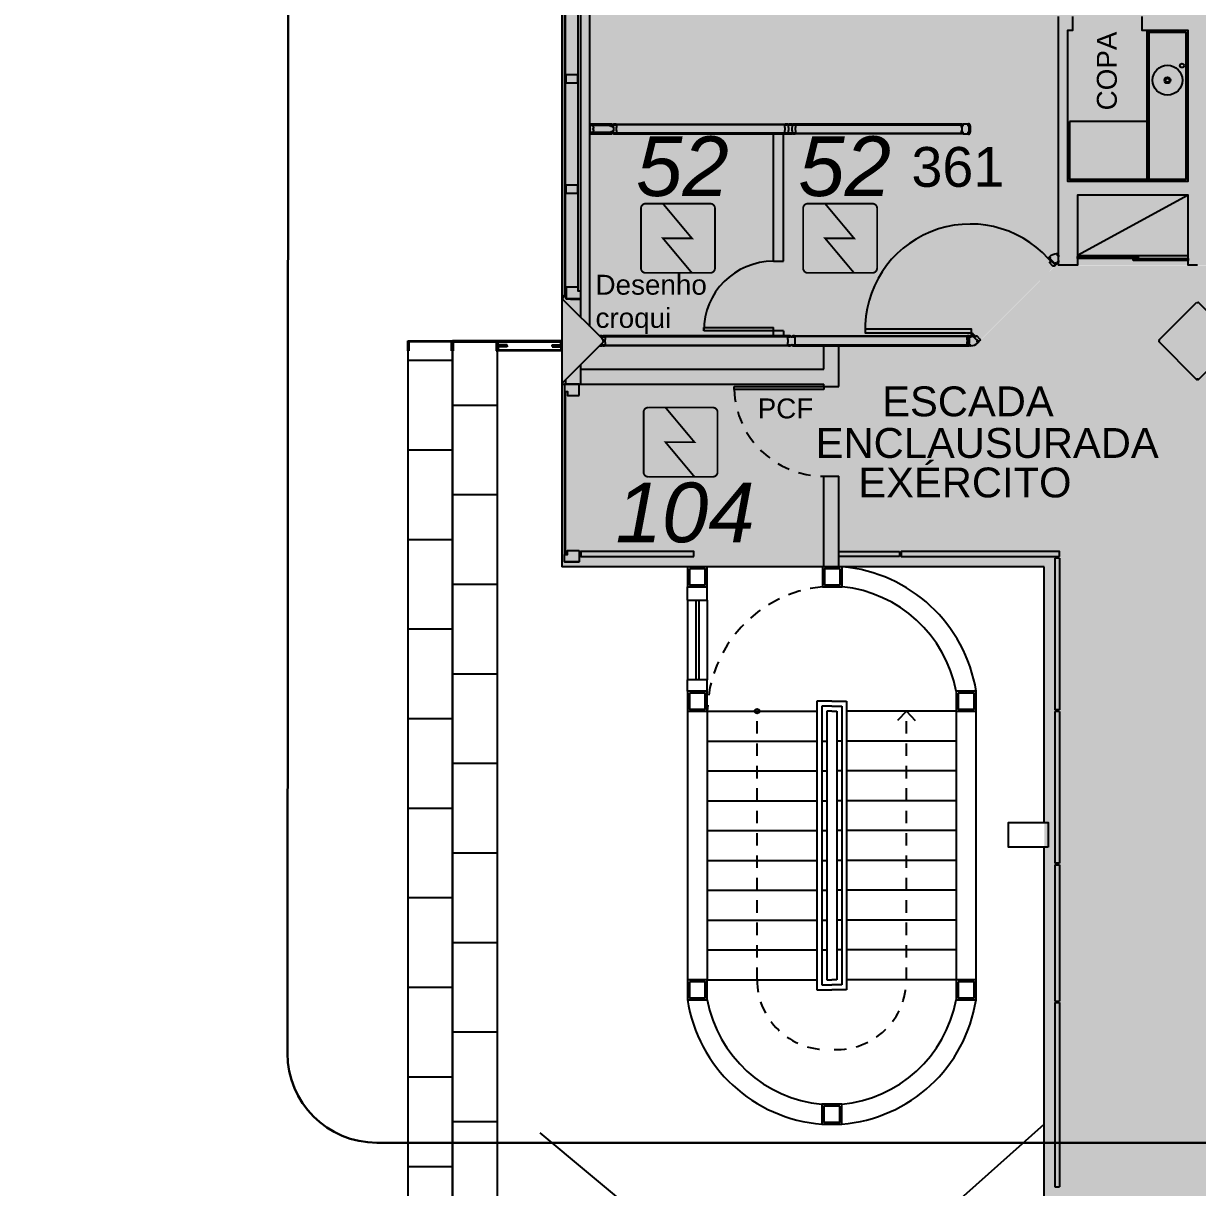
# Model space of a CAD drawing. Header units: metres. Extents: x -331 to 2982, y 362 to 2539.
# Drawn here: x 759.83 to 771.62, y 2218.31 to 2230 of the extents above; entities that cross this region are included whole.
import ezdxf

# ---------------------------------------------------------------- set-up
doc = ezdxf.new("R2010")
doc.units = ezdxf.units.M
doc.linetypes.add('HIDDEN2', pattern=[0.1875, 0.125, -0.0625])
doc.linetypes.add('XR_BL2_3 PAV$0$CONTINUOUS', pattern=[0])
doc.layers.get('0').update_dxf_attribs({"color": 251})
doc.layers.add('_corredores', color=251, linetype='Continuous', plot=False)
doc.layers.add('_salas', color=251, linetype='Continuous', plot=False)
for name, color, linetype in [('ALV', 251, 'Continuous'), ('CX', 251, 'Continuous'), ('Det', 251, 'Continuous'), ('DET. FUMAÇA', 1, 'Continuous'), ('Detector_antigo', 84, 'Continuous'), ('Div', 251, 'Continuous'), ('Est', 251, 'Continuous'), ('Mob', 251, 'Continuous'), ('Pis', 251, 'Continuous'), ('Projeção', 20, 'Continuous'), ('Texto_Salas', 251, 'Continuous'), ('vid', 251, 'Continuous'), ('vis', 251, 'Continuous'), ('Zlixo01', 251, 'Continuous')]:
    doc.layers.add(name, color=color, linetype=linetype)
doc.layers.add('Botoeira_antiga', color=74, linetype='Continuous', lineweight=30)
doc.styles.add('ARIAL', font='arial.ttf')
doc.styles.add('DESTAQUE', font='arial.ttf', dxfattribs={"height": 0.4})
doc.styles.get("Standard").update_dxf_attribs({"font": 'arial.ttf', "height": 0.3})
doc.styles.add('X3G_ENTITY_1416C41F', font='arial.ttf', dxfattribs={"height": 0.6})
doc.styles.add('X3G_ENTITY_14228246', font='arial.ttf', dxfattribs={"height": 0.4})

# ---------------------------------------------------------------- blocks, each defined once
blk = doc.blocks.new('XR_BL2_3 PAV$0$perfil_cc')
at = {"layer": 'CX'}
for p, q in [((-0.115, 0.117), (-0.115, -0.029)), ((-0.115, -0.029), (-0.115, 0.117))]:
    blk.add_line(p, q, dxfattribs=at)
blk.add_lwpolyline([(0, 0.12), (-0.08, 0.12), (-0.115, 0.12), (-0.115, -0.029), (-0.085, -0.029), (-0.085, -0.028), (-0.04, -0.028), (-0.04, 0), (0, 0)], close=True, dxfattribs=at)
blk = doc.blocks.new('XR_BL2_3 PAV$0$PERFIL_UNIT_12')
at = {"layer": 'CX'}
blk.add_lwpolyline([(0, 0.12), (-0.08, 0.12), (-0.08, 0), (0, 0)], close=True, dxfattribs=at)
blk = doc.blocks.new('Detector de fumaça')
at = {"layer": 'DET. FUMAÇA', "linetype": 'Continuous', "lineweight": 15, "const_width": 0.0187}
blk.add_lwpolyline([(774.599, 539.816), (775.249, 539.816, -0.414214), (775.296, 539.769), (775.296, 539.167, -0.414214), (775.249, 539.12), (774.599, 539.12, -0.414214), (774.553, 539.167), (774.553, 539.769, -0.414214)], format="xyb", close=True, dxfattribs=at)
blk.add_lwpolyline([(774.773, 539.816), (775.064, 539.468), (774.773, 539.468), (775.064, 539.12)], dxfattribs=at)

msp = doc.modelspace()

# ---------------------------------------------------------------- hatches: boundary and pattern name
at = {"layer": '_corredores', "transparency": 33554508}
h = msp.add_hatch(color=256, dxfattribs=at)
h.dxf.hatch_style = 1
h.paths.add_polyline_path([(851.611, 2224.542), (870.381, 2224.542), (870.381, 2226.378), (870.191, 2226.378), (870.191, 2226.575), (870.005, 2226.762), (866.306, 2226.763), (866.29, 2226.729), (866.185, 2226.811), (865.424, 2227.572), (863.996, 2227.572), (862.567, 2227.572), (861.757, 2226.763), (861.722, 2226.763), (861.718, 2226.762), (861.705, 2226.761), (861.687, 2226.761), (858.092, 2226.763), (857.746, 2226.416), (857.399, 2226.763), (853.806, 2226.763), (853.79, 2226.729), (853.686, 2226.811), (852.924, 2227.572), (851.496, 2227.572), (849.749, 2227.572), (849.749, 2226.812), (849.609, 2226.812), (849.609, 2229.892), (844.805, 2229.892), (844.805, 2226.871), (844.864, 2226.812), (845.246, 2227.194), (845.628, 2226.812), (845.246, 2226.43), (844.805, 2226.871), (844.805, 2226.753), (844.815, 2226.763), (840.708, 2226.763), (840.376, 2226.43), (840.043, 2226.763), (836.436, 2226.763), (836.42, 2226.729), (836.316, 2226.811), (835.554, 2227.572), (834.126, 2227.572), (832.698, 2227.572), (831.888, 2226.763), (831.852, 2226.763), (831.849, 2226.762), (831.835, 2226.761), (831.817, 2226.761), (828.223, 2226.763), (827.876, 2226.416), (827.529, 2226.763), (823.936, 2226.763), (823.92, 2226.729), (823.815, 2226.811), (823.054, 2227.572), (821.626, 2227.572), (820.197, 2227.572), (819.387, 2226.763), (819.352, 2226.763), (819.348, 2226.762), (819.335, 2226.761), (819.317, 2226.761), (815.722, 2226.763), (815.376, 2226.416), (815.029, 2226.763), (811.436, 2226.763), (811.42, 2226.729), (811.315, 2226.811), (810.554, 2227.572), (809.126, 2227.572), (807.697, 2227.572), (806.887, 2226.763), (806.852, 2226.763), (806.848, 2226.762), (806.835, 2226.761), (806.817, 2226.761), (803.222, 2226.763), (802.876, 2226.416), (802.529, 2226.763), (798.936, 2226.763), (798.92, 2226.729), (798.815, 2226.811), (798.054, 2227.572), (796.626, 2227.572), (795.197, 2227.572), (794.387, 2226.763), (794.352, 2226.763), (794.348, 2226.762), (794.335, 2226.761), (794.317, 2226.761), (790.722, 2226.763), (790.376, 2226.416), (790.029, 2226.763), (786.436, 2226.763), (786.42, 2226.729), (786.315, 2226.811), (785.554, 2227.572), (784.126, 2227.572), (782.697, 2227.572), (781.887, 2226.763), (781.852, 2226.763), (781.848, 2226.762), (781.835, 2226.761), (781.817, 2226.761), (778.222, 2226.763), (777.876, 2226.416), (777.529, 2226.763), (773.936, 2226.763), (773.92, 2226.729), (773.816, 2226.811), (773.054, 2227.572), (771.626, 2227.572), (770.197, 2227.572), (769.387, 2226.763), (769.352, 2226.763), (769.348, 2226.762), (769.335, 2226.761), (769.317, 2226.761), (765.617, 2226.762), (765.431, 2226.575), (765.431, 2226.378), (765.241, 2226.378), (765.241, 2224.542), (770.086, 2224.542), (770.086, 2214.629), (770.226, 2214.629), (770.226, 2205.509), (767.338, 2205.509), (767.338, 2207.704), (766.211, 2207.704), (766.211, 2205.509), (751.111, 2205.509), (751.111, 2210.741), (749.911, 2210.741), (749.911, 2205.509), (746.061, 2205.509), (746.061, 2201.894), (748.431, 2201.894), (748.431, 2203.594), (748.031, 2203.594), (748.031, 2203.794), (754.456, 2203.794), (754.456, 2203.594), (754.131, 2203.594), (754.131, 2201.894), (754.456, 2201.894), (754.456, 2201.694), (754.456, 2201.169), (757.956, 2201.169), (757.956, 2203.569), (757.956, 2203.769), (768.011, 2203.769), (768.011, 2203.749), (768.816, 2203.749), (768.816, 2195.789), (767.986, 2195.789), (767.986, 2195.769), (762.346, 2195.769), (761.071, 2195.769), (761.071, 2193.044), (754.156, 2193.044), (752.481, 2193.044), (752.481, 2160.519), (752.481, 2157.069), (754.081, 2157.069), (754.081, 2160.544), (753.906, 2160.544), (753.906, 2163.419), (754.171, 2163.419), (754.171, 2187.629), (760.806, 2187.629), (760.806, 2187.719), (773.011, 2187.719), (775.861, 2187.719), (782.791, 2187.719), (782.791, 2190.319), (775.861, 2190.319), (772.986, 2190.319), (772.986, 2195.79), (771.756, 2195.789), (771.756, 2203.744), (773.121, 2203.744), (773.121, 2203.829), (845.141, 2203.829), (845.141, 2195.819), (845.261, 2195.819), (845.261, 2190.319), (839.761, 2190.319), (839.761, 2188.494), (845.261, 2188.494), (845.261, 2187.569), (849.661, 2187.569), (849.661, 2185.094), (852.261, 2185.094), (852.261, 2183.894), (853.061, 2183.894), (853.061, 2176.889), (852.261, 2176.889), (852.261, 2175.254), (853.061, 2175.254), (853.061, 2168.394), (852.261, 2168.394), (852.261, 2166.994), (853.061, 2166.994), (853.061, 2159.489), (825.261, 2159.489), (825.261, 2158.669), (814.561, 2158.669), (814.561, 2159.469), (811.031, 2159.469), (811.031, 2158.069), (813.081, 2158.069), (813.081, 2157.769), (812.881, 2157.769), (812.881, 2156.869), (827.081, 2156.869), (827.081, 2158.069), (854.661, 2158.069), (854.661, 2183.893), (855.756, 2183.893), (855.756, 2184.657), (854.661, 2184.657), (854.661, 2186.757), (855.756, 2186.757), (855.756, 2187.519), (852.011, 2187.519), (852.011, 2187.719), (870.321, 2187.719), (870.321, 2195.769), (866.411, 2195.769), (866.411, 2195.773), (852.411, 2195.789), (852.411, 2195.699), (852.411, 2190.369), (849.561, 2190.369), (849.561, 2205.509), (845.001, 2205.509), (845.001, 2208.659), (849.561, 2208.659), (849.561, 2208.919), (849.561, 2212.194), (852.211, 2212.194), (852.211, 2214.629), (851.611, 2214.629)])
h.paths.add_polyline_path([(845.931, 2221.609), (845.47, 2221.609), (845.47, 2222.029), (843.97, 2222.029), (843.97, 2221.609), (843.95, 2220.109), (845.93, 2220.109), (845.931, 2214.629), (846.008, 2214.629), (846.008, 2210.809), (843.811, 2210.809), (843.811, 2205.509), (835.011, 2205.509), (835.011, 2210.809), (833.811, 2210.809), (833.811, 2205.509), (825.011, 2205.509), (825.011, 2210.809), (823.811, 2210.809), (823.811, 2205.509), (815.011, 2205.509), (815.011, 2210.809), (813.811, 2210.809), (813.811, 2205.509), (805.011, 2205.509), (805.011, 2210.809), (803.811, 2210.809), (803.811, 2205.509), (795.011, 2205.509), (795.011, 2210.809), (793.811, 2210.809), (793.811, 2205.509), (785.011, 2205.509), (785.011, 2210.809), (783.811, 2210.809), (783.811, 2205.509), (775.011, 2205.509), (775.011, 2210.809), (773.981, 2210.809), (773.981, 2205.509), (773.196, 2205.509), (773.196, 2214.629), (773.126, 2214.629), (773.125, 2220.109), (775.146, 2220.109), (775.146, 2221.609), (775.126, 2221.609), (775.126, 2222.029), (773.626, 2222.029), (773.626, 2221.609), (773.166, 2221.609), (773.166, 2224.542), (845.931, 2224.541)], flags=16)
h.paths.add_polyline_path([(851.496, 2226.43), (851.114, 2226.812), (851.496, 2227.194), (851.878, 2226.812)], flags=16)
h.paths.add_polyline_path([(834.508, 2226.812), (834.126, 2226.43), (833.744, 2226.812), (834.126, 2227.194)], flags=16)
h.paths.add_polyline_path([(863.614, 2226.812), (863.996, 2227.194), (864.378, 2226.812), (863.996, 2226.43)], flags=16)
h.paths.add_polyline_path([(822.008, 2226.812), (821.626, 2226.43), (821.244, 2226.812), (821.626, 2227.194)], flags=16)
h.paths.add_polyline_path([(864.389, 2190.556), (864.551, 2190.634), (864.712, 2190.35), (866.013, 2191.248, -0.431733), (866.332, 2192.391), (865.598, 2193.79), (865.28, 2193.589), (865.172, 2193.734, -2.788173)], flags=16)
h.paths.add_polyline_path([(809.508, 2226.812), (809.126, 2226.43), (808.744, 2226.812), (809.126, 2227.194)], flags=16)
h.paths.add_polyline_path([(797.008, 2226.812), (796.626, 2226.43), (796.244, 2226.812), (796.626, 2227.194)], flags=16)
h.paths.add_polyline_path([(784.507, 2226.812), (784.126, 2226.43), (783.744, 2226.812), (784.126, 2227.194)], flags=16)
h.paths.add_polyline_path([(772.008, 2226.812), (771.626, 2226.43), (771.244, 2226.812), (771.626, 2227.194)], flags=16)
h.paths.add_polyline_path([(767.557, 2193.922), (767.41, 2193.819), (767.205, 2194.063), (766.31, 2193.169, -0.414214), (766.31, 2192.369), (767.205, 2191.475), (767.41, 2191.719), (767.557, 2191.616, -3.171595)], flags=16)
at = {"layer": '_salas', "transparency": 33554559}
h = msp.add_hatch(color=256, dxfattribs=at)
h.dxf.hatch_style = 1
h.paths.add_polyline_path([(870.379, 2237.729), (851.629, 2237.729), (851.629, 2239.284), (851.299, 2239.284), (851.299, 2237.729), (840.564, 2237.729), (840.564, 2239.284), (840.234, 2239.284), (840.234, 2237.729), (765.239, 2237.729), (765.239, 2226.38), (765.429, 2226.38), (765.429, 2226.577), (765.615, 2226.764), (769.35, 2226.765), (769.383, 2226.773), (769.434, 2226.814), (770.192, 2227.57), (770.205, 2227.583), (770.229, 2227.574), (771.624, 2227.574), (773.019, 2227.574), (773.043, 2227.583), (773.056, 2227.57), (773.814, 2226.814), (773.866, 2226.773), (773.898, 2226.765), (777.527, 2226.765), (777.867, 2226.425), (777.874, 2226.432), (778.221, 2226.765), (781.85, 2226.765), (781.882, 2226.773), (781.934, 2226.814), (782.692, 2227.57), (782.705, 2227.583), (782.729, 2227.574), (784.124, 2227.574), (785.519, 2227.574), (785.543, 2227.583), (785.556, 2227.57), (786.314, 2226.814), (786.365, 2226.773), (786.398, 2226.765), (790.027, 2226.765), (790.367, 2226.425), (790.374, 2226.432), (790.721, 2226.765), (794.35, 2226.765), (794.382, 2226.773), (794.434, 2226.814), (795.191, 2227.57), (795.205, 2227.583), (795.229, 2227.574), (796.624, 2227.574), (798.019, 2227.574), (798.043, 2227.583), (798.056, 2227.57), (798.814, 2226.814), (798.865, 2226.773), (798.898, 2226.765), (802.527, 2226.765), (802.867, 2226.425), (802.874, 2226.432), (803.221, 2226.765), (806.85, 2226.765), (806.882, 2226.773), (806.934, 2226.814), (807.691, 2227.57), (807.705, 2227.583), (807.729, 2227.574), (809.124, 2227.574), (810.519, 2227.574), (810.543, 2227.583), (810.556, 2227.57), (811.314, 2226.814), (811.365, 2226.773), (811.398, 2226.765), (815.027, 2226.765), (815.367, 2226.425), (815.374, 2226.432), (815.721, 2226.765), (819.35, 2226.765), (819.382, 2226.773), (819.434, 2226.814), (820.191, 2227.57), (820.204, 2227.583), (820.229, 2227.574), (821.624, 2227.574), (823.019, 2227.574), (823.043, 2227.583), (823.056, 2227.57), (823.814, 2226.814), (823.865, 2226.773), (823.898, 2226.765), (827.528, 2226.765), (827.867, 2226.425), (827.874, 2226.432), (828.221, 2226.765), (831.85, 2226.765), (831.883, 2226.773), (831.935, 2226.814), (832.692, 2227.57), (832.705, 2227.583), (832.729, 2227.574), (834.124, 2227.574), (835.519, 2227.574), (835.544, 2227.583), (835.557, 2227.57), (836.314, 2226.814), (836.366, 2226.773), (836.398, 2226.765), (840.042, 2226.765), (840.374, 2226.432), (840.707, 2226.765), (844.803, 2226.765), (844.803, 2229.894), (849.608, 2229.894), (849.608, 2226.814), (849.748, 2226.814), (849.748, 2227.574), (851.494, 2227.574), (852.889, 2227.574), (852.913, 2227.583), (852.926, 2227.57), (853.684, 2226.814), (853.736, 2226.773), (853.768, 2226.765), (857.397, 2226.765), (857.737, 2226.425), (857.744, 2226.432), (858.091, 2226.765), (861.72, 2226.765), (861.752, 2226.773), (861.804, 2226.814), (862.562, 2227.57), (862.575, 2227.583), (862.599, 2227.574), (863.994, 2227.574), (865.389, 2227.574), (865.413, 2227.583), (865.426, 2227.57), (866.184, 2226.814), (866.235, 2226.773), (866.268, 2226.765), (870.003, 2226.764), (870.189, 2226.577), (870.189, 2226.38), (870.379, 2226.38)])
h = msp.add_hatch(color=256, dxfattribs=at)
h.dxf.hatch_style = 1
h.paths.add_polyline_path([(771.624, 2226.432), (772.006, 2226.814), (771.624, 2227.196), (771.242, 2226.814)])
h.paths.add_polyline_path([(784.506, 2226.814), (784.124, 2227.196), (783.742, 2226.814), (784.124, 2226.432)])

# ---------------------------------------------------------------- linework, layer by layer
at = {"color": 251}
for p, q in [((767.855, 2224.344), (768.055, 2224.344)), ((768.699, 2223.094), (768.611, 2222.999)), ((768.699, 2223.094), (768.787, 2222.999))]:
    msp.add_line(p, q, dxfattribs=at)
for points in [[(766.699, 2224.344), (766.699, 2224.544), (766.499, 2224.544), (766.499, 2224.344)], [(766.519, 2224.524), (766.519, 2224.364), (766.679, 2224.364), (766.679, 2224.524)], [(768.035, 2224.524), (767.875, 2224.524), (767.875, 2224.364), (768.035, 2224.364)], [(766.699, 2223.094), (766.699, 2223.294), (766.499, 2223.294), (766.499, 2223.094)], [(766.519, 2223.274), (766.519, 2223.114), (766.679, 2223.114), (766.679, 2223.274)], [(769.399, 2223.094), (769.399, 2223.294), (769.199, 2223.294), (769.199, 2223.094)], [(769.219, 2223.274), (769.219, 2223.114), (769.379, 2223.114), (769.379, 2223.274)], [(766.699, 2220.194), (766.699, 2220.394), (766.499, 2220.394), (766.499, 2220.194)], [(766.519, 2220.374), (766.519, 2220.214), (766.679, 2220.214), (766.679, 2220.374)], [(769.399, 2220.194), (769.399, 2220.394), (769.199, 2220.394), (769.199, 2220.194)], [(769.219, 2220.374), (769.219, 2220.214), (769.379, 2220.214), (769.379, 2220.374)], [(768.049, 2219.144), (767.849, 2219.144), (767.849, 2218.944), (768.049, 2218.944)], [(768.029, 2219.124), (767.869, 2219.124), (767.869, 2218.964), (768.029, 2218.964)], [(768.029, 2219.124), (767.869, 2219.124), (767.869, 2218.964), (768.029, 2218.964)]]:
    msp.add_lwpolyline(points, close=True, dxfattribs=at)
for points in [[(768.055, 2224.344), (768.055, 2224.544), (767.855, 2224.544), (767.855, 2224.344)], [(767.849, 2219.144), (767.849, 2218.944), (768.049, 2218.944), (768.049, 2219.144)]]:
    msp.add_lwpolyline(points, dxfattribs=at)
msp.add_circle((767.199, 2223.094), 0.0234, dxfattribs=at)
at = {"layer": 'ALV', "color": 251, "linetype": 'ByBlock'}
for p, q in [((763.689, 2226.714), (763.689, 2226.814)), ((763.689, 2226.814), (764.139, 2226.814)), ((764.129, 2226.804), (763.699, 2226.804)), ((763.699, 2226.804), (763.699, 2226.714)), ((764.129, 2226.714), (764.129, 2226.804)), ((764.589, 2226.814), (764.139, 2226.814)), ((764.139, 2226.814), (764.139, 2226.714)), ((764.139, 2226.814), (764.139, 2226.714)), ((764.149, 2226.714), (764.149, 2226.804)), ((764.149, 2226.804), (764.579, 2226.804)), ((764.579, 2226.804), (764.579, 2226.714)), ((765.239, 2226.814), (764.589, 2226.814)), ((764.589, 2226.814), (764.589, 2226.764)), ((764.589, 2226.714), (764.589, 2226.814)), ((764.599, 2226.774), (764.599, 2226.804)), ((764.599, 2226.804), (765.229, 2226.804)), ((765.229, 2226.774), (765.229, 2226.804)), ((765.239, 2226.814), (765.239, 2226.764)), ((765.239, 2226.714), (765.239, 2226.814)), ((763.699, 2226.714), (763.689, 2226.714)), ((764.139, 2226.714), (764.129, 2226.714)), ((764.139, 2226.714), (764.149, 2226.714)), ((764.579, 2226.714), (764.589, 2226.714)), ((764.589, 2226.714), (764.589, 2226.764)), ((764.589, 2226.764), (764.689, 2226.764)), ((764.589, 2226.764), (764.689, 2226.764)), ((765.239, 2226.714), (764.589, 2226.714)), ((764.689, 2226.774), (764.599, 2226.774)), ((764.689, 2226.754), (764.599, 2226.754)), ((764.599, 2226.754), (764.599, 2226.724)), ((764.599, 2226.724), (765.229, 2226.724)), ((764.689, 2226.764), (764.689, 2226.774)), ((764.689, 2226.764), (764.689, 2226.754)), ((765.139, 2226.764), (765.139, 2226.774)), ((765.139, 2226.774), (765.229, 2226.774)), ((765.239, 2226.764), (765.139, 2226.764)), ((765.139, 2226.764), (765.139, 2226.754)), ((765.239, 2226.764), (765.139, 2226.764)), ((765.139, 2226.754), (765.229, 2226.754)), ((765.229, 2226.754), (765.229, 2226.724)), ((765.239, 2226.714), (765.239, 2226.764))]:
    msp.add_line(p, q, dxfattribs=at)
at = {"layer": 'ALV', "color": 251}
for p, q in [((765.429, 2226.38), (765.429, 2226.577)), ((765.413, 2226.38), (765.429, 2226.38)), ((768.019, 2224.699), (768.631, 2224.699)), ((768.631, 2224.699), (768.631, 2224.649)), ((768.631, 2224.649), (768.028, 2224.649)), ((766.499, 2224.209), (766.499, 2224.344)), ((766.699, 2224.209), (766.699, 2224.344)), ((766.499, 2223.294), (766.499, 2223.409)), ((766.699, 2223.294), (766.699, 2223.409)), ((766.499, 2223.094), (766.499, 2220.395)), ((766.699, 2223.094), (766.699, 2220.394)), ((767.899, 2223.094), (767.899, 2220.394)), ((767.949, 2223.094), (767.899, 2223.094)), ((767.949, 2223.094), (767.999, 2223.094)), ((767.999, 2223.094), (767.999, 2220.394)), ((769.199, 2223.094), (769.199, 2220.394)), ((769.399, 2220.394), (769.399, 2223.094)), ((767.899, 2220.394), (767.949, 2220.394)), ((767.999, 2220.394), (767.949, 2220.394))]:
    msp.add_line(p, q, dxfattribs=at)
at = {"layer": 'ALV'}
for points in [[(771.624, 2227.574), (771.529, 2227.574), (771.529, 2228.279), (770.419, 2228.279), (770.419, 2227.574), (770.229, 2227.574), (770.229, 2230.074)], [(770.369, 2230.074), (770.369, 2229.934), (770.319, 2229.934), (770.319, 2228.419), (771.529, 2228.419), (771.529, 2229.934), (771.069, 2229.934), (771.069, 2230.074)], [(765.429, 2227.05), (765.429, 2227.229), (765.329, 2227.229), (765.329, 2227.239), (765.28, 2227.239), (765.28, 2227.269), (765.254, 2227.269), (765.254, 2227.249), (765.239, 2227.249), (765.239, 2227.24)], [(765.658, 2226.821), (765.642, 2226.837), (765.642, 2226.864), (765.615, 2226.864)], [(765.615, 2226.764), (765.642, 2226.764), (765.642, 2226.792), (765.658, 2226.807)]]:
    msp.add_lwpolyline(points, dxfattribs=at)
at = {"layer": 'ALV', "color": 251}
for centre, radius, start, end in [((767.926, 2223.057), 1.493, 9.1441, 85.0384), ((767.92, 2223.048), 1.303, 10.8966, 84.0476), ((767.963, 2220.422), 1.482, 188.8292, 265.576), ((767.968, 2220.43), 1.291, 190.5091, 264.7036), ((767.93, 2220.43), 1.291, 275.2964, 349.4909), ((767.935, 2220.422), 1.482, 274.4143, 351.1742)]:
    msp.add_arc(centre, radius, start, end, dxfattribs=at)
at = {"layer": 'Botoeira_antiga'}
for p, q in [((762.48, 2219.657), (762.493, 2238.797)), ((871.81, 2218.757), (763.38, 2218.757))]:
    msp.add_line(p, q, dxfattribs=at)
msp.add_arc((763.38, 2219.657), 0.9, 180, 270, dxfattribs=at)
at = {"layer": 'CX', "color": 251, "true_color": 0x606060}
for p, q in [((765.519, 2226.96), (765.519, 2235.268)), ((765.239, 2234.98), (765.239, 2227.249))]:
    msp.add_line(p, q, dxfattribs=at)
at = {"layer": 'CX', "color": 251}
for p, q in [((765.429, 2226.38), (765.429, 2226.577)), ((765.429, 2226.38), (765.429, 2226.577)), ((765.41, 2226.38), (765.264, 2226.38)), ((765.264, 2226.38), (765.41, 2226.38)), ((765.41, 2226.38), (765.264, 2226.38)), ((765.264, 2226.38), (765.41, 2226.38)), ((765.41, 2226.38), (765.264, 2226.38)), ((765.264, 2226.38), (765.41, 2226.38)), ((765.41, 2226.38), (765.264, 2226.38)), ((765.264, 2226.38), (765.41, 2226.38)), ((765.413, 2226.38), (765.429, 2226.38)), ((765.413, 2226.38), (765.429, 2226.38)), ((765.264, 2224.594), (765.41, 2224.594)), ((765.41, 2224.594), (765.264, 2224.594)), ((765.264, 2224.594), (765.41, 2224.594)), ((765.41, 2224.594), (765.264, 2224.594)), ((765.264, 2224.594), (765.41, 2224.594)), ((765.41, 2224.594), (765.264, 2224.594)), ((765.264, 2224.594), (765.41, 2224.594)), ((765.41, 2224.594), (765.264, 2224.594))]:
    msp.add_line(p, q, dxfattribs=at)
at = {"layer": 'CX', "color": 251, "linetype": 'ByBlock'}
for p, q in [((765.429, 2226.38), (765.429, 2226.577)), ((765.413, 2226.38), (765.429, 2226.38))]:
    msp.add_line(p, q, dxfattribs=at)
at = {"layer": 'CX'}
for points in [[(765.558, 2228.956), (765.556, 2228.967, 0.194954), (765.555, 2228.968), (765.553, 2228.969, -0.387702), (765.553, 2228.972), (765.554, 2228.975), (765.554, 2228.975), (765.552, 2228.971), (765.551, 2228.971), (765.551, 2228.978), (765.563, 2228.978), (765.563, 2228.979), (765.519, 2228.979), (765.519, 2228.909), (765.563, 2228.909), (765.563, 2228.911), (765.551, 2228.911), (765.551, 2228.917), (765.552, 2228.918), (765.554, 2228.914), (765.554, 2228.914), (765.553, 2228.917, -0.387702), (765.553, 2228.92), (765.555, 2228.921, 0.194954), (765.556, 2228.922), (765.558, 2228.932, 0.268551), (765.557, 2228.937), (765.549, 2228.942), (765.549, 2228.946), (765.557, 2228.952, 0.268551)], [(767.512, 2228.986), (767.516, 2228.986, -0.414214), (767.519, 2228.983), (767.519, 2228.989, -0.439162), (767.525, 2228.995), (767.543, 2228.995, -0.414214), (767.544, 2228.994), (767.544, 2228.994), (767.529, 2228.994), (767.529, 2228.987), (767.544, 2228.987, -0.322891), (767.55, 2228.981), (767.55, 2228.961, -0.13729), (767.549, 2228.958), (767.547, 2228.956, 0.13729), (767.547, 2228.953), (767.547, 2228.944), (767.547, 2228.935, 0.13729), (767.547, 2228.933), (767.549, 2228.93, -0.13729), (767.55, 2228.928), (767.55, 2228.907, -0.322891), (767.544, 2228.902), (767.529, 2228.902), (767.529, 2228.895), (767.544, 2228.895), (767.544, 2228.894, -0.414214), (767.543, 2228.893), (767.525, 2228.893, -0.439162), (767.519, 2228.9), (767.519, 2228.905, -0.414214), (767.516, 2228.902), (767.512, 2228.902, -0.414214), (767.509, 2228.905), (767.509, 2228.9, -0.439162), (767.503, 2228.893), (767.485, 2228.893, -0.414214), (767.484, 2228.894), (767.484, 2228.895), (767.499, 2228.895), (767.499, 2228.902), (767.484, 2228.902, -0.322891), (767.479, 2228.907), (767.479, 2228.928, -0.13729), (767.479, 2228.93), (767.481, 2228.933, 0.13729), (767.482, 2228.935), (767.482, 2228.944), (767.482, 2228.953, 0.13729), (767.481, 2228.956), (767.479, 2228.958, -0.13729), (767.479, 2228.961), (767.479, 2228.981, -0.322891), (767.484, 2228.987), (767.499, 2228.987), (767.499, 2228.994), (767.484, 2228.994), (767.484, 2228.994, -0.414214), (767.485, 2228.995), (767.503, 2228.995, -0.439162), (767.509, 2228.989), (767.509, 2228.983, -0.414214)], [(767.548, 2228.986), (767.552, 2228.986, -0.414214), (767.555, 2228.983), (767.555, 2228.989, -0.439162), (767.561, 2228.995), (767.579, 2228.995, -0.414214), (767.58, 2228.994), (767.58, 2228.994), (767.565, 2228.994), (767.565, 2228.987), (767.58, 2228.987, -0.322891), (767.585, 2228.981), (767.585, 2228.961, -0.13729), (767.585, 2228.958), (767.583, 2228.956, 0.13729), (767.582, 2228.953), (767.582, 2228.944), (767.582, 2228.935, 0.13729), (767.583, 2228.933), (767.585, 2228.93, -0.13729), (767.585, 2228.928), (767.585, 2228.907, -0.322891), (767.58, 2228.902), (767.565, 2228.902), (767.565, 2228.895), (767.58, 2228.895), (767.58, 2228.894, -0.414214), (767.579, 2228.893), (767.561, 2228.893, -0.439162), (767.555, 2228.9), (767.555, 2228.905, -0.414214), (767.552, 2228.902), (767.548, 2228.902, -0.414214), (767.545, 2228.905), (767.545, 2228.9, -0.439162), (767.539, 2228.893), (767.521, 2228.893, -0.414214), (767.52, 2228.894), (767.52, 2228.895), (767.535, 2228.895), (767.535, 2228.902), (767.52, 2228.902, -0.322891), (767.514, 2228.907), (767.514, 2228.928, -0.13729), (767.515, 2228.93), (767.517, 2228.933, 0.13729), (767.517, 2228.935), (767.517, 2228.944), (767.517, 2228.953, 0.13729), (767.517, 2228.956), (767.515, 2228.958, -0.13729), (767.514, 2228.961), (767.514, 2228.981, -0.322891), (767.52, 2228.987), (767.535, 2228.987), (767.535, 2228.994), (767.52, 2228.994), (767.52, 2228.994, -0.414214), (767.521, 2228.995), (767.539, 2228.995, -0.439162), (767.545, 2228.989), (767.545, 2228.983, -0.414214)], [(769.255, 2228.965), (769.255, 2228.962), (769.254, 2228.962, -0.414214), (769.253, 2228.962), (769.253, 2228.979), (769.268, 2228.979), (769.268, 2228.99, -0.414214), (769.273, 2228.995), (769.313, 2228.995, -0.414214), (769.318, 2228.99), (769.318, 2228.979), (769.333, 2228.979), (769.333, 2228.962, -0.414214), (769.333, 2228.962), (769.332, 2228.962), (769.332, 2228.963, 0.414214), (769.33, 2228.965), (769.328, 2228.965), (769.328, 2228.924), (769.33, 2228.924, 0.414214), (769.332, 2228.926), (769.332, 2228.927), (769.333, 2228.927, -0.414214), (769.333, 2228.926), (769.333, 2228.909), (769.318, 2228.909), (769.318, 2228.898, -0.414214), (769.313, 2228.893), (769.293, 2228.893), (769.273, 2228.893, -0.414214), (769.268, 2228.898), (769.268, 2228.909), (769.253, 2228.909), (769.253, 2228.926, -0.414214), (769.254, 2228.927), (769.255, 2228.927), (769.255, 2228.924), (769.258, 2228.924), (769.258, 2228.965)], [(769.328, 2228.893, 0.32019), (769.337, 2228.9, -0.002744), (769.34, 2228.911, 0.332744), (769.34, 2228.912, -0.702025), (769.341, 2228.916, 0.317833), (769.342, 2228.917, 0.05088), (769.344, 2228.944, 0.05088), (769.342, 2228.972, 0.317833), (769.341, 2228.973, -0.702025), (769.34, 2228.977, 0.332744), (769.34, 2228.978, -0.002744), (769.337, 2228.989, 0.32019), (769.328, 2228.995), (769.325, 2228.995, 0.414214), (769.32, 2228.99), (769.32, 2228.979), (769.333, 2228.979), (769.333, 2228.962, -0.414214), (769.333, 2228.962), (769.332, 2228.962), (769.332, 2228.963, 0.414214), (769.33, 2228.965), (769.328, 2228.965), (769.328, 2228.924), (769.33, 2228.924, 0.414214), (769.332, 2228.926), (769.332, 2228.927), (769.333, 2228.927, -0.414214), (769.333, 2228.926), (769.333, 2228.909), (769.32, 2228.909), (769.32, 2228.898, 0.414214), (769.325, 2228.893)], [(770.229, 2227.659, -0.414214), (770.228, 2227.658), (770.227, 2227.658), (770.227, 2227.659, 0.414214), (770.225, 2227.661), (770.224, 2227.661), (770.224, 2227.641), (770.224, 2227.621), (770.225, 2227.621, 0.414214), (770.227, 2227.622), (770.227, 2227.623), (770.228, 2227.623, -0.414214), (770.229, 2227.623), (770.229, 2227.606), (770.214, 2227.606), (770.214, 2227.595, -0.668179), (770.205, 2227.591), (770.197, 2227.599), (770.187, 2227.589), (770.175, 2227.601, -0.414214), (770.175, 2227.601), (770.175, 2227.602), (770.176, 2227.601, 0.414214), (770.179, 2227.601), (770.18, 2227.603), (770.151, 2227.631), (770.15, 2227.63, 0.414214), (770.15, 2227.627), (770.151, 2227.627), (770.15, 2227.626, -0.414214), (770.149, 2227.626), (770.137, 2227.638), (770.148, 2227.649), (770.14, 2227.657, -0.441105), (770.14, 2227.664, -0.152372), (770.208, 2227.692, -0.441105), (770.214, 2227.687), (770.214, 2227.676), (770.229, 2227.676)], [(765.642, 2226.792), (765.658, 2226.807), (765.651, 2226.814), (765.658, 2226.821), (765.642, 2226.837), (765.642, 2226.859, -0.439162), (765.648, 2226.866), (765.666, 2226.866, -0.414214), (765.667, 2226.865), (765.667, 2226.864), (765.652, 2226.864), (765.652, 2226.857), (765.667, 2226.857, -0.322891), (765.673, 2226.852), (765.673, 2226.831, -0.13729), (765.672, 2226.829), (765.671, 2226.826, 0.13729), (765.67, 2226.823), (765.67, 2226.815), (765.67, 2226.806, 0.13729), (765.671, 2226.803), (765.672, 2226.8, -0.13729), (765.673, 2226.798), (765.673, 2226.778, -0.322891), (765.667, 2226.772), (765.652, 2226.772), (765.652, 2226.765), (765.667, 2226.765), (765.667, 2226.765, -0.414214), (765.666, 2226.764), (765.648, 2226.764, -0.439162), (765.642, 2226.77)], [(767.543, 2226.857), (767.547, 2226.857, -0.414214), (767.55, 2226.854), (767.55, 2226.859, -0.439162), (767.556, 2226.866), (767.574, 2226.866, -0.414214), (767.575, 2226.865), (767.575, 2226.864), (767.56, 2226.864), (767.56, 2226.857), (767.575, 2226.857, -0.322891), (767.58, 2226.852), (767.58, 2226.831, -0.13729), (767.58, 2226.829), (767.578, 2226.826, 0.13729), (767.577, 2226.823), (767.577, 2226.815), (767.577, 2226.806, 0.13729), (767.578, 2226.803), (767.58, 2226.8, -0.13729), (767.58, 2226.798), (767.58, 2226.778, -0.322891), (767.575, 2226.772), (767.56, 2226.772), (767.56, 2226.765), (767.575, 2226.765), (767.575, 2226.765, -0.414214), (767.574, 2226.764), (767.556, 2226.764, -0.439162), (767.55, 2226.77), (767.55, 2226.776, -0.414214), (767.547, 2226.773), (767.543, 2226.773, -0.414214), (767.54, 2226.776), (767.54, 2226.77, -0.439162), (767.534, 2226.764), (767.516, 2226.764, -0.414214), (767.515, 2226.765), (767.515, 2226.765), (767.53, 2226.765), (767.53, 2226.772), (767.515, 2226.772, -0.322891), (767.509, 2226.778), (767.509, 2226.798, -0.13729), (767.51, 2226.8), (767.512, 2226.803, 0.13729), (767.512, 2226.806), (767.512, 2226.815), (767.512, 2226.823, 0.13729), (767.512, 2226.826), (767.51, 2226.829, -0.13729), (767.509, 2226.831), (767.509, 2226.852, -0.322891), (767.515, 2226.857), (767.53, 2226.857), (767.53, 2226.864), (767.515, 2226.864), (767.515, 2226.865, -0.414214), (767.516, 2226.866), (767.534, 2226.866, -0.439162), (767.54, 2226.859), (767.54, 2226.854, -0.414214)], [(769.309, 2226.798, -0.13729), (769.309, 2226.801), (769.311, 2226.804, 0.13729), (769.312, 2226.806), (769.312, 2226.815), (769.312, 2226.824, 0.13729), (769.311, 2226.827), (769.309, 2226.829, -0.13729), (769.309, 2226.832), (769.309, 2226.852, -0.322891), (769.314, 2226.857), (769.329, 2226.857), (769.329, 2226.865), (769.314, 2226.865), (769.314, 2226.865, -0.414214), (769.315, 2226.866), (769.333, 2226.866, -0.439162), (769.339, 2226.86), (769.339, 2226.85), (769.326, 2226.85), (769.326, 2226.833, 0.414214), (769.327, 2226.833), (769.328, 2226.833), (769.328, 2226.834, -0.414214), (769.329, 2226.835), (769.331, 2226.835), (769.331, 2226.815), (769.331, 2226.795), (769.329, 2226.795, -0.414214), (769.328, 2226.797), (769.328, 2226.798), (769.327, 2226.798, 0.414214), (769.326, 2226.797), (769.326, 2226.78), (769.339, 2226.78), (769.339, 2226.77, -0.439162), (769.333, 2226.763), (769.315, 2226.763, -0.414214), (769.314, 2226.764), (769.314, 2226.764), (769.329, 2226.764), (769.329, 2226.772), (769.314, 2226.772, -0.322891), (769.309, 2226.777)], [(769.326, 2226.78), (769.341, 2226.78), (769.341, 2226.769, 0.440902), (769.347, 2226.764, 0.152386), (769.414, 2226.792, 0.440902), (769.415, 2226.8), (769.407, 2226.807), (769.417, 2226.818), (769.405, 2226.83, 0.414214), (769.405, 2226.83), (769.404, 2226.829), (769.405, 2226.829, -0.414214), (769.405, 2226.826), (769.404, 2226.825), (769.375, 2226.854), (769.376, 2226.855, -0.414214), (769.379, 2226.855), (769.379, 2226.854), (769.38, 2226.855, 0.414214), (769.38, 2226.855), (769.368, 2226.868), (769.357, 2226.857), (769.35, 2226.865, 0.668179), (769.341, 2226.861), (769.341, 2226.85), (769.326, 2226.85), (769.326, 2226.833, 0.414214), (769.327, 2226.833), (769.328, 2226.833), (769.328, 2226.834, -0.414214), (769.329, 2226.835), (769.331, 2226.835), (769.331, 2226.815), (769.331, 2226.795), (769.329, 2226.795, -0.414214), (769.328, 2226.797), (769.328, 2226.798), (769.327, 2226.798, 0.414214), (769.326, 2226.797)], [(769.358, 2226.857), (769.351, 2226.864, -0.414214), (769.351, 2226.871), (769.36, 2226.88, -0.414214), (769.362, 2226.88), (769.37, 2226.872), (769.369, 2226.871), (769.37, 2226.871), (769.371, 2226.872), (769.371, 2226.872), (769.362, 2226.881, 0.294496), (769.36, 2226.882, -3.099483), (769.364, 2226.888), (769.366, 2226.886), (769.365, 2226.885), (769.386, 2226.864), (769.384, 2226.862), (769.374, 2226.872), (769.374, 2226.871), (769.383, 2226.863), (769.381, 2226.86), (769.381, 2226.86), (769.382, 2226.861), (769.39, 2226.853), (769.395, 2226.858), (769.396, 2226.855), (769.4, 2226.86), (769.397, 2226.86), (769.403, 2226.866, -0.414214), (769.406, 2226.866), (769.434, 2226.837, -0.414214), (769.434, 2226.814), (769.421, 2226.8, -0.422579), (769.414, 2226.801), (769.407, 2226.808), (769.417, 2226.818), (769.405, 2226.83, 0.414214), (769.405, 2226.83), (769.404, 2226.829), (769.405, 2226.829, -0.414214), (769.405, 2226.826), (769.404, 2226.825), (769.375, 2226.854), (769.376, 2226.855, -0.414214), (769.379, 2226.855), (769.379, 2226.854), (769.38, 2226.855, 0.414214), (769.38, 2226.855), (769.368, 2226.868)]]:
    msp.add_lwpolyline(points, format="xyb", close=True, dxfattribs=at)
at = {"layer": 'CX', "linetype": 'XR_BL2_3 PAV$0$CONTINUOUS'}
msp.add_lwpolyline([(765.779, 2228.893), (765.761, 2228.893, -0.420879), (765.755, 2228.9), (765.755, 2228.91), (765.735, 2228.91), (765.735, 2228.915), (765.73, 2228.915), (765.73, 2228.913, -0.414214), (765.727, 2228.91), (765.718, 2228.91), (765.712, 2228.91), (765.712, 2228.911), (765.718, 2228.911), (765.727, 2228.911, 0.414214), (765.729, 2228.913), (765.729, 2228.915, -0.414214), (765.73, 2228.916), (765.737, 2228.917, 0.212526), (765.739, 2228.918), (765.739, 2228.919), (765.74, 2228.918), (765.739, 2228.917, -0.204506), (765.738, 2228.916), (765.737, 2228.916), (765.737, 2228.911), (765.75, 2228.911), (765.75, 2228.927), (765.759, 2228.927), (765.759, 2228.947), (765.759, 2228.962), (765.75, 2228.962), (765.75, 2228.978), (765.737, 2228.978), (765.737, 2228.973), (765.738, 2228.973, -0.204506), (765.739, 2228.972), (765.74, 2228.971), (765.739, 2228.97), (765.739, 2228.971, 0.212526), (765.737, 2228.972), (765.73, 2228.973, -0.414214), (765.729, 2228.974), (765.729, 2228.976, 0.414214), (765.727, 2228.978), (765.723, 2228.978), (765.712, 2228.978), (765.712, 2228.979), (765.723, 2228.979), (765.727, 2228.979, -0.414214), (765.73, 2228.976), (765.73, 2228.974), (765.735, 2228.974), (765.735, 2228.98), (765.755, 2228.98), (765.755, 2228.989, -0.420879), (765.761, 2228.996), (765.779, 2228.996, -0.414214), (765.78, 2228.995), (765.78, 2228.994), (765.765, 2228.994), (765.765, 2228.987), (765.78, 2228.987, -0.322891), (765.786, 2228.982), (765.786, 2228.961, -0.13729), (765.785, 2228.959), (765.784, 2228.956, 0.13729), (765.783, 2228.954), (765.783, 2228.944), (765.783, 2228.935, 0.13729), (765.784, 2228.933), (765.785, 2228.93, -0.13729), (765.786, 2228.928), (765.786, 2228.907, -0.322891), (765.78, 2228.902), (765.765, 2228.902), (765.765, 2228.895), (765.78, 2228.895), (765.78, 2228.894, -0.414214)], format="xyb", close=True, dxfattribs=at)
msp.add_lwpolyline([(770.123, 2227.643, -0.414214), (770.123, 2227.646), (770.132, 2227.655, -0.414214), (770.139, 2227.655), (770.147, 2227.648), (770.144, 2227.645), (770.143, 2227.646), (770.145, 2227.648), (770.138, 2227.654, 0.414214), (770.133, 2227.654), (770.124, 2227.645, 0.414214), (770.124, 2227.645), (770.129, 2227.64), (770.131, 2227.642, -0.414214), (770.133, 2227.642), (770.187, 2227.587), (770.198, 2227.597), (770.205, 2227.59, -0.422579), (770.205, 2227.583), (770.192, 2227.57, -0.414214), (770.168, 2227.57), (770.139, 2227.6, -0.414214), (770.139, 2227.602), (770.144, 2227.608), (770.145, 2227.605), (770.149, 2227.609), (770.146, 2227.61), (770.152, 2227.615), (770.124, 2227.643)], format="xyb", dxfattribs=at)
at = {"layer": 'CX'}
for points in [[(770.419, 2227.644), (770.419, 2227.664), (771.029, 2227.664), (771.029, 2227.644)], [(770.979, 2227.624), (770.979, 2227.644), (771.529, 2227.644), (771.529, 2227.624)], [(769.354, 2226.895), (769.354, 2226.933), (768.284, 2226.933), (768.284, 2226.895)]]:
    msp.add_lwpolyline(points, close=True, dxfattribs=at)
msp.add_lwpolyline([(765.239, 2226.388), (765.239, 2226.38), (765.279, 2226.38), (765.279, 2226.428)], dxfattribs=at)
msp.add_lwpolyline([(765.239, 2226.388), (765.239, 2226.38), (765.279, 2226.38), (765.279, 2226.428)], dxfattribs=at)
msp.add_lwpolyline([(765.239, 2226.388), (765.239, 2226.38), (765.279, 2226.38), (765.279, 2226.428)], dxfattribs=at)
msp.add_lwpolyline([(765.239, 2226.388), (765.239, 2226.38), (765.279, 2226.38), (765.279, 2226.428)], dxfattribs=at)
at = {"layer": 'CX', "color": 251}
for points in [[(765.413, 2226.265), (765.413, 2226.344), (765.413, 2226.38), (765.264, 2226.38), (765.264, 2226.35), (765.265, 2226.35), (765.265, 2226.305), (765.293, 2226.305), (765.293, 2226.265)], [(765.413, 2226.265), (765.413, 2226.344), (765.413, 2226.38), (765.264, 2226.38), (765.264, 2226.35), (765.265, 2226.35), (765.265, 2226.305), (765.293, 2226.305), (765.293, 2226.265)], [(765.413, 2226.265), (765.413, 2226.344), (765.413, 2226.38), (765.264, 2226.38), (765.264, 2226.35), (765.265, 2226.35), (765.265, 2226.305), (765.293, 2226.305), (765.293, 2226.265)], [(765.413, 2226.265), (765.413, 2226.344), (765.413, 2226.38), (765.264, 2226.38), (765.264, 2226.35), (765.265, 2226.35), (765.265, 2226.305), (765.293, 2226.305), (765.293, 2226.265)], [(765.413, 2224.71), (765.413, 2224.63), (765.413, 2224.594), (765.264, 2224.594), (765.264, 2224.624), (765.265, 2224.624), (765.265, 2224.669), (765.293, 2224.669), (765.293, 2224.71)], [(765.413, 2224.71), (765.413, 2224.63), (765.413, 2224.594), (765.264, 2224.594), (765.264, 2224.624), (765.265, 2224.624), (765.265, 2224.669), (765.293, 2224.669), (765.293, 2224.71)], [(765.413, 2224.71), (765.413, 2224.63), (765.413, 2224.594), (765.264, 2224.594), (765.264, 2224.624), (765.265, 2224.624), (765.265, 2224.669), (765.293, 2224.669), (765.293, 2224.71)], [(765.413, 2224.71), (765.413, 2224.63), (765.413, 2224.594), (765.264, 2224.594), (765.264, 2224.624), (765.265, 2224.624), (765.265, 2224.669), (765.293, 2224.669), (765.293, 2224.71)], [(770.124, 2221.726), (769.724, 2221.726), (769.724, 2221.976), (770.124, 2221.976)], [(770.124, 2221.726), (769.724, 2221.726), (769.724, 2221.976), (770.124, 2221.976)]]:
    msp.add_lwpolyline(points, close=True, dxfattribs=at)
at = {"layer": 'CX', "color": 251, "true_color": 0x606060}
msp.add_arc((769.341, 2226.932), 1.057, 42.2667, 181.8592, dxfattribs=at)
at = {"layer": 'Det', "color": 251}
for p, q in [((763.689, 2226.719), (763.689, 2215.971)), ((764.139, 2226.719), (764.139, 2215.82)), ((764.139, 2215.521), (764.139, 2226.719)), ((764.589, 2226.719), (764.589, 2215.071)), ((763.689, 2226.62), (764.139, 2226.62)), ((764.139, 2226.17), (764.589, 2226.17)), ((763.689, 2225.72), (764.139, 2225.72)), ((764.139, 2225.27), (764.589, 2225.27)), ((763.689, 2224.82), (764.139, 2224.82)), ((764.139, 2224.37), (764.589, 2224.37)), ((763.689, 2223.92), (764.139, 2223.92)), ((764.139, 2223.47), (764.589, 2223.47)), ((763.689, 2223.02), (764.139, 2223.02)), ((764.139, 2222.57), (764.589, 2222.57)), ((763.689, 2222.12), (764.139, 2222.12)), ((764.139, 2221.67), (764.589, 2221.67)), ((763.689, 2221.22), (764.139, 2221.22)), ((764.139, 2220.77), (764.589, 2220.77)), ((763.689, 2220.32), (764.139, 2220.32)), ((764.139, 2219.87), (764.589, 2219.87)), ((763.689, 2219.42), (764.139, 2219.42)), ((764.139, 2218.97), (764.589, 2218.97)), ((765.239, 2214.631), (770.084, 2218.944)), ((765.018, 2218.858), (770.084, 2214.631)), ((763.689, 2218.52), (764.139, 2218.52))]:
    msp.add_line(p, q, dxfattribs=at)
at = {"layer": 'Div', "linetype": 'ByBlock'}
for points in [[(765.74, 2228.98), (765.525, 2228.98), (765.525, 2228.995), (765.74, 2228.995)], [(765.74, 2228.909), (765.525, 2228.909), (765.525, 2228.894), (765.74, 2228.894)]]:
    msp.add_lwpolyline(points, close=True, dxfattribs=at)
at = {"layer": 'Est'}
msp.add_lwpolyline([(765.239, 2226.388), (765.658, 2226.807), (765.651, 2226.814), (765.658, 2226.821), (765.239, 2227.24)], close=True, dxfattribs=at)
msp.add_lwpolyline([(765.239, 2226.388), (765.658, 2226.807), (765.651, 2226.814), (765.658, 2226.821), (765.239, 2227.24)], close=True, dxfattribs=at)
at = {"layer": 'Est', "color": 251}
msp.add_lwpolyline([(771.617, 2227.203), (771.624, 2227.196), (771.631, 2227.203), (772.013, 2226.821), (772.006, 2226.814), (772.013, 2226.807), (771.631, 2226.425), (771.624, 2226.432), (771.617, 2226.425), (771.235, 2226.807), (771.242, 2226.814), (771.235, 2226.821)], close=True, dxfattribs=at)
at = {"layer": 'Mob', "ltscale": 0.05}
msp.add_line((771.134, 2229.914), (771.134, 2228.439), dxfattribs=at)
at = {"layer": 'Mob'}
for p, q in [((771.114, 2229.019), (770.339, 2229.019)), ((771.529, 2228.279), (770.419, 2227.674)), ((770.419, 2227.674), (771.529, 2227.674))]:
    msp.add_line(p, q, dxfattribs=at)
for points in [[(770.339, 2229.019), (770.339, 2228.439), (771.509, 2228.439), (771.509, 2229.914), (771.114, 2229.914)], [(771.114, 2228.419), (771.114, 2228.419), (771.529, 2228.419), (771.529, 2229.934), (771.114, 2229.934), (771.114, 2228.419)]]:
    msp.add_lwpolyline(points, dxfattribs=at)
for centre, radius in [((771.322, 2229.434), 0.15), ((771.468, 2229.581), 0.0203), ((771.322, 2229.434), 0.0303), ((771.322, 2229.434), 0.0203)]:
    msp.add_circle(centre, radius, dxfattribs=at)
at = {"layer": 'Pis', "color": 251, "ltscale": 500}
for p, q in [((765.239, 2226.38), (765.239, 2224.544)), ((770.084, 2224.544), (765.239, 2224.544)), ((770.084, 2221.976), (770.084, 2224.544)), ((770.084, 2217.276), (770.084, 2221.726))]:
    msp.add_line(p, q, dxfattribs=at)
at = {"layer": 'Pis', "color": 251}
for p, q in [((765.239, 2226.38), (765.239, 2224.544)), ((765.239, 2226.38), (765.239, 2224.544)), ((765.239, 2226.38), (765.239, 2224.544)), ((766.969, 2226.355), (767.869, 2226.355)), ((767.869, 2226.325), (766.969, 2226.325)), ((767.869, 2226.355), (767.869, 2226.325)), ((766.699, 2224.544), (765.239, 2224.544)), ((766.699, 2223.094), (767.799, 2223.094)), ((769.199, 2223.094), (768.099, 2223.094)), ((766.699, 2222.794), (767.799, 2222.794)), ((767.849, 2222.794), (767.899, 2222.794)), ((768.049, 2222.794), (767.999, 2222.794)), ((769.199, 2222.794), (768.099, 2222.794)), ((766.699, 2222.494), (767.799, 2222.494)), ((767.849, 2222.494), (767.899, 2222.494)), ((768.049, 2222.494), (767.999, 2222.494)), ((769.199, 2222.494), (768.099, 2222.494)), ((766.699, 2222.194), (767.799, 2222.194)), ((767.849, 2222.194), (767.899, 2222.194)), ((768.049, 2222.194), (767.999, 2222.194)), ((769.199, 2222.194), (768.099, 2222.194)), ((766.699, 2221.894), (767.799, 2221.894)), ((767.849, 2221.894), (767.899, 2221.894)), ((768.049, 2221.894), (767.999, 2221.894)), ((769.199, 2221.894), (768.099, 2221.894)), ((766.699, 2221.594), (767.799, 2221.594)), ((767.849, 2221.594), (767.899, 2221.594)), ((768.049, 2221.594), (767.999, 2221.594)), ((769.199, 2221.594), (768.099, 2221.594)), ((766.699, 2221.294), (767.799, 2221.294)), ((767.849, 2221.294), (767.899, 2221.294)), ((768.049, 2221.294), (767.999, 2221.294)), ((769.199, 2221.294), (768.099, 2221.294)), ((766.699, 2220.994), (767.799, 2220.994)), ((767.849, 2220.994), (767.899, 2220.994)), ((768.049, 2220.994), (767.999, 2220.994)), ((769.199, 2220.994), (768.099, 2220.994)), ((766.699, 2220.694), (767.799, 2220.694)), ((767.849, 2220.694), (767.899, 2220.694)), ((768.049, 2220.694), (767.999, 2220.694)), ((769.199, 2220.694), (768.099, 2220.694)), ((766.699, 2220.394), (767.799, 2220.394)), ((769.199, 2220.394), (768.099, 2220.394))]:
    msp.add_line(p, q, dxfattribs=at)
at = {"layer": 'Pis', "color": 251, "linetype": 'HIDDEN2'}
for p, q in [((767.199, 2220.394), (767.199, 2223.094)), ((768.699, 2220.394), (768.699, 2223.094))]:
    msp.add_line(p, q, dxfattribs=at)
for centre, radius, start, end in [((767.869, 2226.355), 0.9, 181.9092, 270), ((767.979, 2223.07), 1.28, 95.5651, 178.9213), ((767.899, 2220.394), 0.7, 180, 272.0467), ((767.999, 2220.394), 0.7, 267.9533, 0)]:
    msp.add_arc(centre, radius, start, end, dxfattribs=at)
at = {"layer": 'Projeção', "color": 251}
for p, q in [((767.869, 2226.53), (767.869, 2226.765)), ((768.019, 2226.355), (768.019, 2226.765)), ((765.429, 2226.53), (767.869, 2226.53)), ((765.429, 2226.38), (767.869, 2226.38)), ((766.969, 2226.325), (766.969, 2226.355)), ((767.869, 2226.355), (767.869, 2226.38)), ((767.869, 2226.355), (768.019, 2226.355)), ((767.869, 2224.544), (767.869, 2225.455)), ((767.869, 2225.455), (768.019, 2225.455)), ((768.019, 2224.544), (768.019, 2225.455)), ((766.499, 2224.209), (766.499, 2223.409)), ((766.499, 2224.209), (766.699, 2224.209)), ((766.584, 2224.209), (766.584, 2223.409)), ((766.614, 2224.209), (766.614, 2223.409)), ((766.699, 2224.209), (766.699, 2223.409)), ((766.699, 2224.209), (766.699, 2223.409)), ((766.699, 2223.409), (766.499, 2223.409))]:
    msp.add_line(p, q, dxfattribs=at)
at = {"layer": 'Projeção'}
msp.add_line((768.019, 2224.544), (768.019, 2225.044), dxfattribs=at)
at = {"layer": 'vid', "linetype": 'ByBlock', "ltscale": 0.1}
msp.add_line((765.4, 2227.354), (765.4, 2234.875), dxfattribs=at)
at = {"layer": 'vid'}
for p, q in [((765.428, 2227.313), (765.428, 2234.915)), ((767.363, 2227.615), (767.363, 2228.895)), ((767.463, 2227.615), (767.463, 2228.895)), ((767.363, 2227.615), (767.463, 2227.615)), ((766.663, 2226.915), (766.663, 2226.95)), ((766.663, 2226.95), (767.363, 2226.95)), ((767.463, 2226.915), (766.663, 2226.915)), ((767.363, 2226.865), (767.363, 2226.95)), ((767.463, 2226.915), (767.463, 2226.864))]:
    msp.add_line(p, q, dxfattribs=at)
at = {"layer": 'vid', "color": 251, "linetype": 'ByBlock', "ltscale": 5}
for p, q in [((766.563, 2224.699), (765.429, 2224.699)), ((765.429, 2224.699), (765.429, 2224.649)), ((766.563, 2224.649), (766.563, 2224.699)), ((768.631, 2224.699), (768.631, 2224.649)), ((770.239, 2224.699), (768.647, 2224.699)), ((768.647, 2224.699), (768.647, 2224.649)), ((765.429, 2224.649), (766.563, 2224.649)), ((768.631, 2224.649), (768.028, 2224.649)), ((768.647, 2224.649), (770.239, 2224.649))]:
    msp.add_line(p, q, dxfattribs=at)
at = {"layer": 'vid', "color": 251, "ltscale": 5}
for p, q in [((768.019, 2224.699), (768.631, 2224.699)), ((768.631, 2224.699), (768.631, 2224.649)), ((768.631, 2224.649), (768.019, 2224.649)), ((770.239, 2224.633), (770.189, 2224.633)), ((770.189, 2224.633), (770.189, 2223.107)), ((770.239, 2224.633), (770.239, 2223.107)), ((770.239, 2223.107), (770.189, 2223.107)), ((770.239, 2223.091), (770.189, 2223.091)), ((770.189, 2223.091), (770.189, 2221.565)), ((770.239, 2223.091), (770.239, 2221.565)), ((770.239, 2221.565), (770.189, 2221.565)), ((770.189, 2221.549), (770.239, 2221.549)), ((770.189, 2221.549), (770.189, 2220.181)), ((770.239, 2221.549), (770.239, 2220.181)), ((770.189, 2220.181), (770.239, 2220.181)), ((770.189, 2220.165), (770.189, 2218.315)), ((770.189, 2220.165), (770.239, 2220.165)), ((770.239, 2220.165), (770.239, 2218.315)), ((770.189, 2218.315), (770.239, 2218.315))]:
    msp.add_line(p, q, dxfattribs=at)
at = {"layer": 'vid'}
for points in [[(765.274, 2227.269), (765.274, 2234.96), (765.264, 2234.96), (765.264, 2227.269)], [(765.774, 2228.994), (767.535, 2228.994), (767.535, 2228.987), (765.774, 2228.987)], [(769.258, 2228.994), (767.565, 2228.994), (767.565, 2228.987), (769.258, 2228.987)], [(765.774, 2228.895), (767.535, 2228.895), (767.535, 2228.902), (765.774, 2228.902)], [(769.258, 2228.895), (767.565, 2228.895), (767.565, 2228.902), (769.258, 2228.902)]]:
    msp.add_lwpolyline(points, close=True, dxfattribs=at)
for points in [[(767.53, 2226.864), (765.652, 2226.864), (765.652, 2226.858), (767.53, 2226.858)], [(767.56, 2226.864), (769.329, 2226.864), (769.329, 2226.858), (767.56, 2226.858)], [(767.53, 2226.765), (765.652, 2226.765), (765.652, 2226.771), (767.53, 2226.771)], [(767.56, 2226.765), (769.329, 2226.765), (769.329, 2226.771), (767.56, 2226.771)]]:
    msp.add_lwpolyline(points, dxfattribs=at)
at = {"layer": 'vid', "color": 251}
msp.add_lwpolyline([(765.274, 2224.669), (765.274, 2226.305), (765.264, 2226.305), (765.264, 2224.669)], close=True, dxfattribs=at)
msp.add_lwpolyline([(765.274, 2224.669), (765.274, 2226.305), (765.264, 2226.305), (765.264, 2224.669)], close=True, dxfattribs=at)
msp.add_lwpolyline([(765.274, 2224.669), (765.274, 2226.305), (765.264, 2226.305), (765.264, 2224.669)], close=True, dxfattribs=at)
at = {"layer": 'vid', "color": 251, "linetype": 'ByBlock'}
msp.add_lwpolyline([(765.274, 2224.669), (765.274, 2226.305), (765.264, 2226.305), (765.264, 2224.669)], close=True, dxfattribs=at)
at = {"layer": 'vid', "color": 251, "ltscale": 5}
for points in [[(766.563, 2224.649), (766.563, 2224.699), (765.429, 2224.699), (765.429, 2224.649)], [(770.239, 2224.649), (770.239, 2224.699), (768.647, 2224.699), (768.647, 2224.649)]]:
    msp.add_lwpolyline(points, close=True, dxfattribs=at)
at = {"layer": 'vid'}
msp.add_arc((767.363, 2226.915), 0.7, 90, 180, dxfattribs=at)
at = {"layer": 'vis', "color": 251}
for p, q in [((767.799, 2223.194), (767.799, 2220.294)), ((767.949, 2223.194), (767.799, 2223.194)), ((767.949, 2223.144), (767.849, 2223.144)), ((767.849, 2223.144), (767.849, 2220.344)), ((767.949, 2223.194), (768.099, 2223.194)), ((767.949, 2223.144), (768.049, 2223.144)), ((768.049, 2223.144), (768.049, 2220.344)), ((768.099, 2223.194), (768.099, 2220.294)), ((767.799, 2220.294), (767.949, 2220.294)), ((767.849, 2220.344), (767.949, 2220.344)), ((768.049, 2220.344), (767.949, 2220.344)), ((768.099, 2220.294), (767.949, 2220.294))]:
    msp.add_line(p, q, dxfattribs=at)

# ---------------------------------------------------------------- block references
at = {"layer": 'DET. FUMAÇA', "linetype": 'Continuous', "lineweight": 0}
for p in [(-8.52, 1688.378), (-6.891, 1688.378), (-8.494, 1686.329)]:
    msp.add_blockref('Detector de fumaça', p, dxfattribs=at)
at = {"layer": 'Zlixo01', "linetype": 'ByBlock', "rotation": 89.99999999999999}
for p in [(765.399, 2229.489), (765.399, 2228.379)]:
    msp.add_blockref('XR_BL2_3 PAV$0$PERFIL_UNIT_12', p, dxfattribs=at)
at = {"layer": 'Zlixo01', "linetype": 'ByBlock', "ltscale": 0.1, "rotation": 89.99999999999999}
msp.add_blockref('XR_BL2_3 PAV$0$perfil_cc', (765.4, 2227.354), dxfattribs=at)

# ---------------------------------------------------------------- texts
at = {"layer": 'Detector_antigo', "linetype": 'Continuous', "lineweight": 0, "char_height": 0.6, "attachment_point": 1, "style": 'X3G_ENTITY_1416C41F'}
for s, insert in [('{\\fArial|b0|i1|c0|p34;52}', (765.983, 2228.87)), ('{\\fArial|b0|i1|c0|p34;52}', (767.613, 2228.87)), ('{\\fArial|b0|i1|c0|p34;104}', (765.777, 2225.391))]:
    msp.add_mtext_dynamic_manual_height_columns(s, width=13.3188, gutter_width=2.5, heights=[0], dxfattribs=dict(at, insert=insert))
at = {"layer": 'Projeção', "color": 251, "char_height": 0.2, "attachment_point": 1}
for s, insert in [('Desenho croqui', (765.576, 2227.479)), ('PCF', (767.205, 2226.236))]:
    msp.add_mtext_dynamic_manual_height_columns(s, width=1.0726, gutter_width=1.5, heights=[0], dxfattribs=dict(at, insert=insert))
at = {"layer": 'Texto_Salas', "color": 251}
for s, height, style, p in [('361', 0.4, 'X3G_ENTITY_14228246', (768.75, 2228.363)), ('ESCADA ', 0.3, 'DESTAQUE', (768.456, 2226.057)), ('ENCLAUSURADA', 0.3, 'DESTAQUE', (767.788, 2225.639)), ('EXÉRCITO', 0.3, 'DESTAQUE', (768.216, 2225.242))]:
    msp.add_text(s, height=height, dxfattribs=dict(at, style=style)).set_placement(p)
at = {"layer": 'Texto_Salas', "color": 251, "insert": (770.613, 2229.527), "char_height": 0.2, "width": 2.2626, "attachment_point": 2, "rotation": 90, "style": 'ARIAL'}
msp.add_mtext('COPA', dxfattribs=at)

doc.saveas('drawing.dxf')
